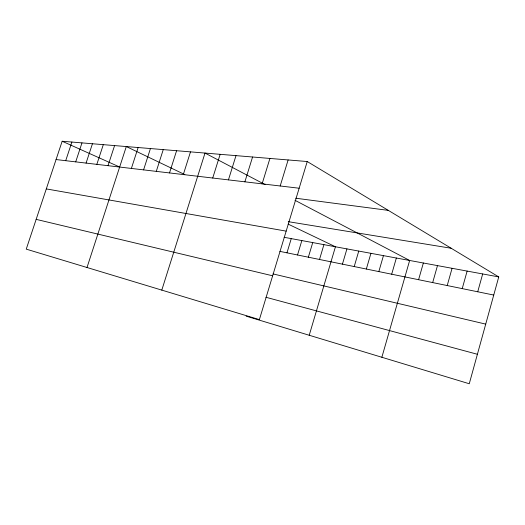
<?xml version="1.0" encoding="UTF-8"?>
<svg xmlns="http://www.w3.org/2000/svg" width="525" height="525" viewBox="0 0 525 525"><rect width="100%" height="100%" fill="white"/><g stroke="black" fill="none" stroke-linecap="round" stroke-linejoin="round"><path stroke-width="0.79" d="M307.237 161.529L259.383 319.613L26.25 249.139L62.167 141.245L307.237 161.529L498.75 276.918L469.265 383.755L246.173 316.155M477.724 291.782L482.678 273.952M462.223 288.619L467.132 271.077M447.215 285.554L452.071 268.301M432.679 282.581L437.489 265.611M418.589 279.707L423.36 262.999M381.865 357.269L409.651 260.472L295.004 200.301M391.683 274.214L396.355 258.018M378.827 271.589L383.453 255.636M366.338 269.036L370.932 253.319M354.217 266.562L358.759 251.075M342.431 264.154L346.933 248.889M319.508 259.475L323.925 244.643M309.218 335.258L335.442 246.77L288.166 224.116M308.359 257.197L312.736 242.576M297.517 254.986L301.849 240.568M286.965 252.833L291.257 238.613M280.179 185.988L288.127 159.948M262.113 183.855L269.922 158.438M244.886 181.827L252.564 157.008M228.441 179.885L235.994 155.63M212.723 178.034L220.159 154.324M161.798 290.115L205.006 153.07L265.118 184.616M183.304 174.562L190.496 151.869M169.509 172.935L176.597 150.714M156.279 171.373L163.255 149.612M131.381 168.44L138.141 147.532M143.581 169.877L150.445 148.549M87.006 267.501L126.308 146.554L184.833 174.602M108.019 165.683L114.581 145.583M86.074 163.091L92.439 143.752M96.836 164.364L103.3 144.651M75.705 161.871L81.979 142.885M65.71 160.689L71.892 142.052M56.07 159.554L299.152 188.226M295.739 198.22L388.316 210.381M288.232 221.662L451.192 248.259M46.298 188.908L286.164 231.131M284.123 237.3L498.75 276.918M279.858 251.377L493.743 295.05M273.033 273.919L485.723 324.122M36.159 219.365L272.646 275.802M265.965 297.275L477.402 354.277M62.167 141.245L119.352 166.891"/></g></svg>
